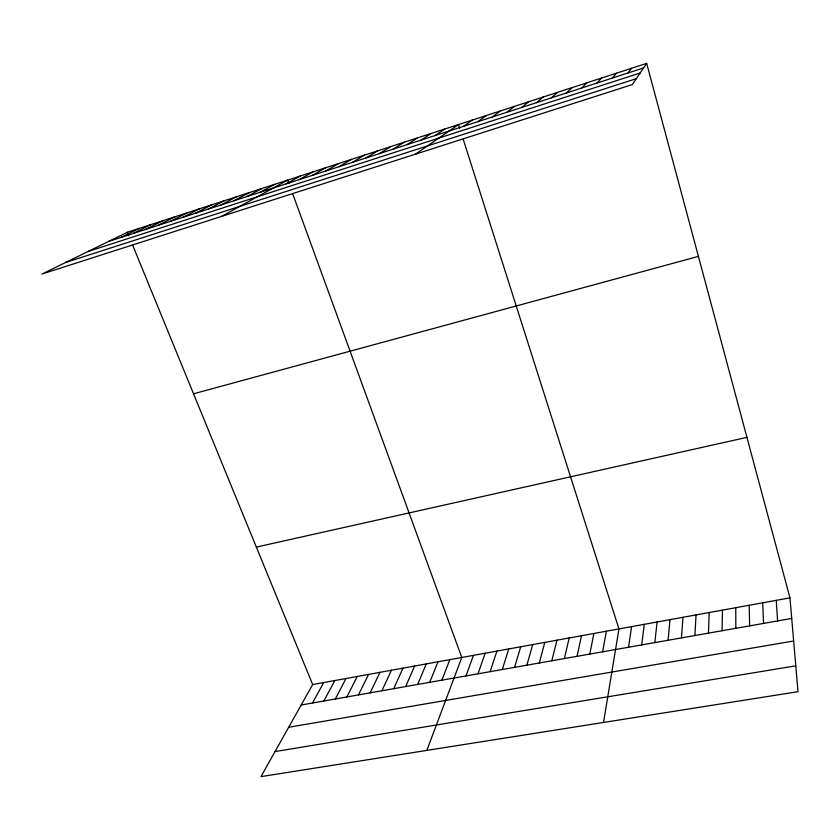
<?xml version="1.0" encoding="UTF-8"?>
<svg xmlns="http://www.w3.org/2000/svg" width="840" height="840" viewBox="0 0 840 840"><rect width="100%" height="100%" fill="white"/><g stroke="black" fill="none" stroke-linecap="round" stroke-linejoin="round"><path stroke-width="1.26" d="M722.096 630.735L722.432 610.124M708.456 633.139L709.191 612.528M694.911 635.534L696.045 614.922M681.461 637.907L682.983 617.295M668.094 640.259L670.005 619.647M654.822 642.6L657.111 621.989M641.645 644.931L644.301 624.32M628.551 647.241L631.586 626.63M603.529 722.452L618.944 628.929L463.166 139.104M602.626 651.819L606.385 631.207M589.796 654.077L593.901 633.476M577.038 656.334L581.511 635.723M564.375 658.571L569.195 637.959M551.796 660.786L556.952 640.185M539.301 662.991L544.793 642.4M526.88 665.186L532.707 644.595M514.553 667.359L520.706 646.769M502.288 669.522L508.767 648.942M490.119 671.675L496.913 651.095M478.023 673.806L485.132 653.236M466.001 675.927L473.424 655.357M426.846 750.393L461.79 657.468L292.688 193.809M441.83 680.19L449.873 659.631M429.692 682.332L438.039 661.784M417.627 684.464L426.279 663.925M405.636 686.585L414.593 666.047M393.729 688.685L402.98 668.157M381.895 690.774L391.451 670.247M370.146 692.843L379.974 672.336M358.459 694.911L368.582 674.404M346.857 696.958L357.262 676.462M335.328 698.985L346.006 678.5M323.873 701.012L334.824 680.537M312.491 703.017L323.715 682.553M789.957 597.86L312.669 684.558L260.967 776.633L798 691.698L789.957 597.86L646.674 63.368L127.365 232.26L42 274.04L632.3 84.578L646.674 63.368M627.9 73.028L631.533 68.292M612.35 78.067L616.508 73.185M596.925 83.076L601.587 78.036M581.626 88.032L586.793 82.845M566.444 92.957L572.103 87.623M551.387 97.85L557.529 92.358M536.445 102.69L543.071 97.062M521.609 107.499L528.717 101.735M506.898 112.266L514.469 106.365M492.303 117.002L500.325 110.964M477.824 121.706L486.297 115.532M463.449 126.357L472.364 120.057M415.454 154.182L458.535 124.551L459.69 128.195M435.026 135.576L444.812 129.024M420.987 140.133L431.193 133.445M407.043 144.648L417.669 137.844M393.215 149.142L404.24 142.212M379.481 153.594L390.915 146.548M365.852 158.015L377.685 150.853M352.328 162.393L364.55 155.117M338.898 166.751L351.508 159.359M325.574 171.077L338.562 163.569M312.344 175.361L325.71 167.748M299.219 179.624L312.953 171.906M286.188 183.845L300.279 176.022M221.508 216.426L287.69 180.117L288.939 183.54M260.012 192.339L274.827 184.296M246.876 196.591L262.048 188.454M233.846 200.823L249.365 192.581M220.899 205.013L236.765 196.675M208.058 209.181L224.259 200.739M195.31 213.318L211.848 204.782M182.658 217.423L199.521 208.792M170.09 221.498L187.278 212.772M157.616 225.54L175.13 216.72M145.236 229.551L163.065 220.647M132.951 233.541L151.074 224.542M120.74 237.5L139.178 228.417M108.623 241.427L643.577 67.945M88.106 251.475L640.143 73.007M65.51 262.531L636.321 78.645M193.547 393.792L698.418 256.389M256.347 547.092L746.928 437.356M301.182 705.012L791.721 618.44M288.687 727.262L793.653 640.994M275.037 751.569L795.784 665.847M127.365 232.26L128.804 235.778M132.647 245.165L312.669 684.558M776.265 600.348L777.599 620.938M762.678 602.816L763.581 623.406M749.165 605.273L749.658 625.863M735.756 607.708L735.829 628.309"/></g></svg>
